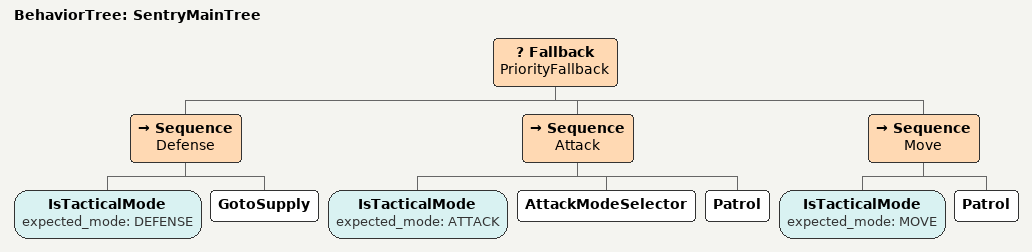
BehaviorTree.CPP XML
<?xml version="1.0" encoding="UTF-8"?>
<root BTCPP_format="4">
    <BehaviorTree ID="SentryMainTree">
        <Fallback name="PriorityFallback">
            <Sequence name="Defense">
                <IsTacticalMode expected_mode="DEFENSE"/>
                <GotoSupply/>
            </Sequence>

            <Sequence name="Attack">
                <IsTacticalMode expected_mode="ATTACK"/>
                <AttackModeSelector/>
                <Patrol/>
            </Sequence>

            <Sequence name="Move">
                <IsTacticalMode expected_mode="MOVE"/>
                <Patrol/>
            </Sequence>
        </Fallback>
    </BehaviorTree>
</root>
